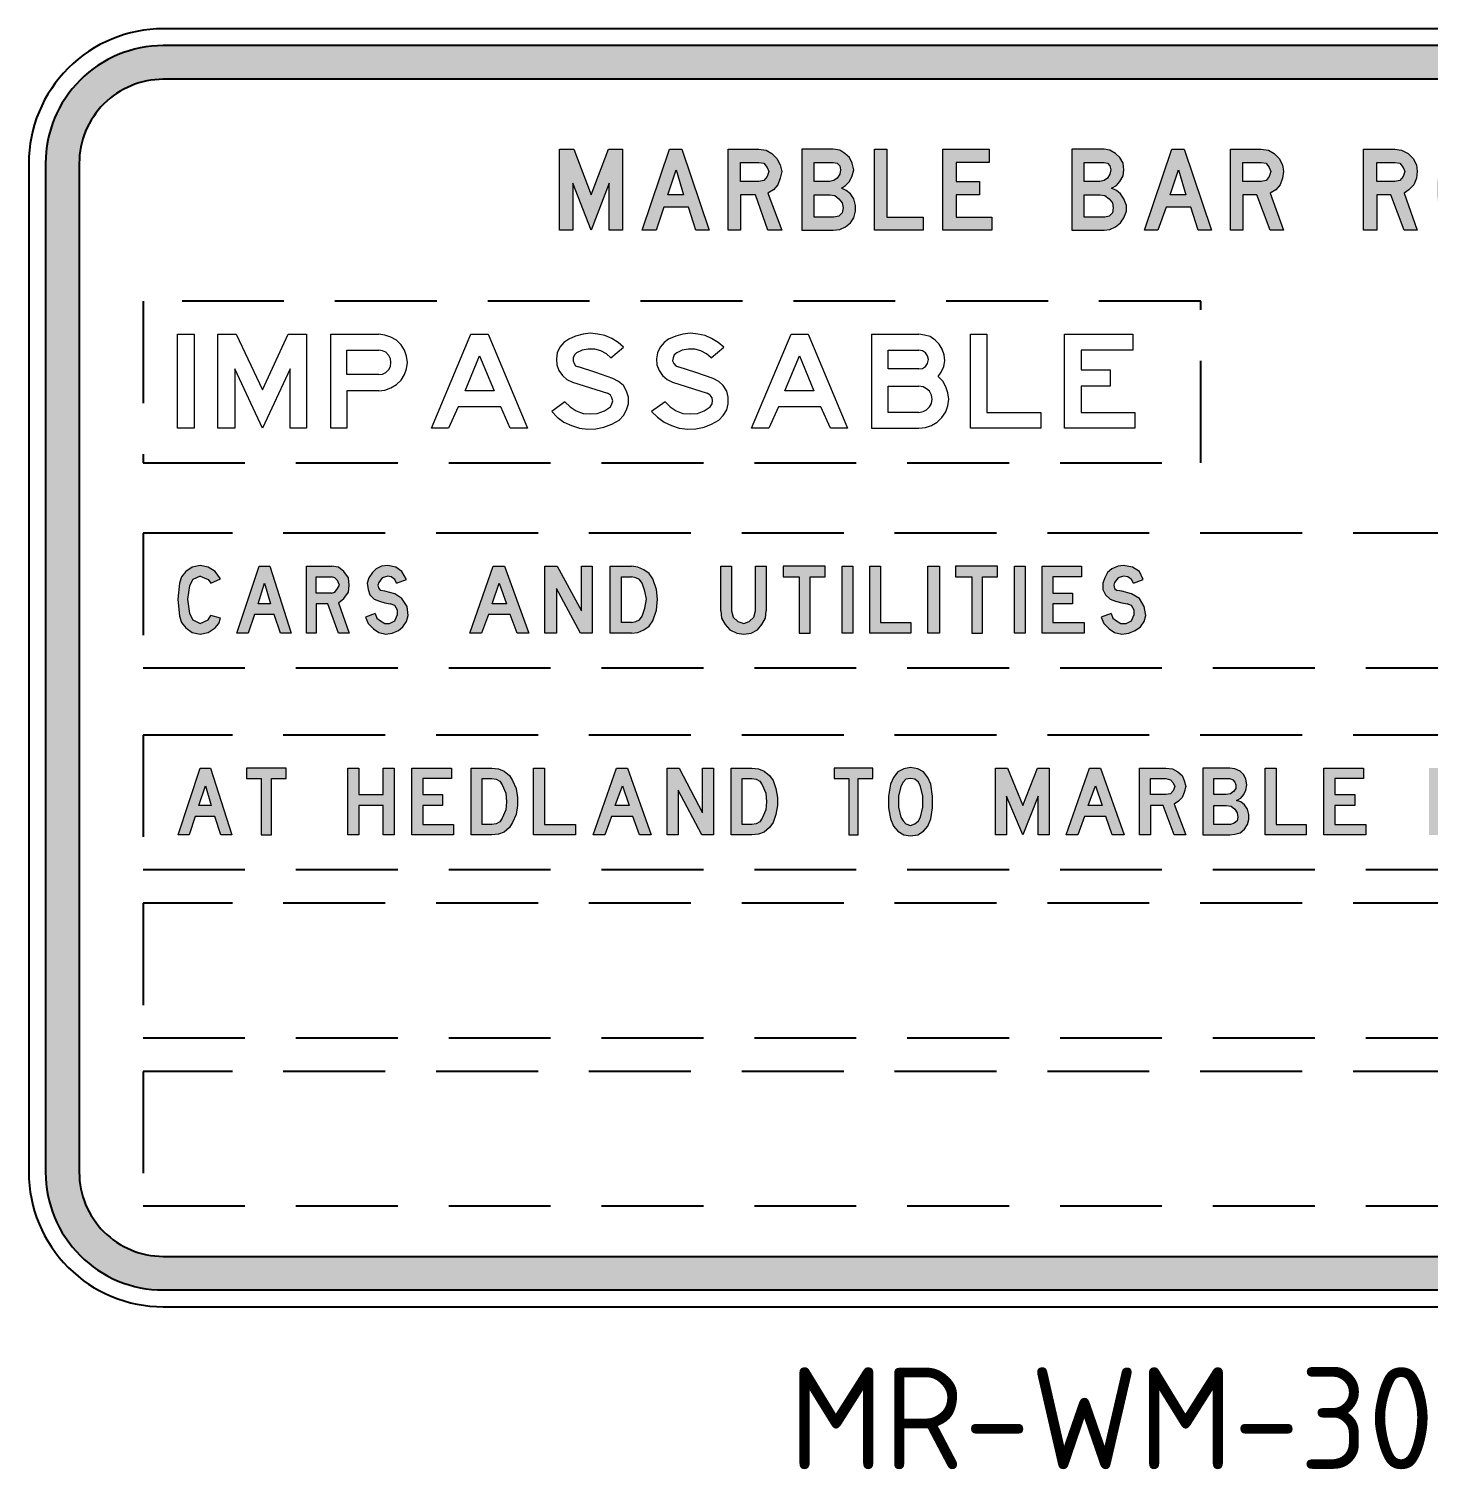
# Model space of a CAD drawing. Extents: x 210 to 1038, y -1303 to 216.
# Drawn here: x 210.11 to 244.45, y 180.57 to 215.9 of the extents above; entities that cross this region are included whole.
import ezdxf
from ezdxf.enums import TextEntityAlignment as Align

# ---------------------------------------------------------------- set-up
doc = ezdxf.new("R2010")
doc.units = 0
doc.linetypes.add('DASHED', pattern=[0.75, 0.5, -0.25])
doc.layers.add('L18', color=4, linetype='CONTINUOUS')
doc.layers.add('T25', color=1, linetype='CONTINUOUS')
doc.styles.add('ISO', font='iso3098b.shx')

msp = doc.modelspace()

# ---------------------------------------------------------------- hatches: boundary and pattern name
at = {"layer": 'L18', "linetype": 'Continuous'}
h = msp.add_hatch(color=256, dxfattribs=at)
edge = h.paths.add_edge_path(flags=16)
edge.add_line((213.414, 185.788), (259.614, 185.788))
edge.add_arc((259.614, 187.851), 2.062, 270, 360)
edge.add_line((261.677, 187.851), (261.677, 212.601))
edge.add_arc((259.614, 212.601), 2.062, 0, 90)
edge.add_line((259.614, 214.663), (213.414, 214.663))
edge.add_arc((213.414, 212.601), 2.062, 90, 180)
edge.add_line((211.352, 212.601), (211.352, 187.851))
edge.add_arc((213.414, 187.851), 2.062, 180, 270)
edge = h.paths.add_edge_path()
edge.add_line((213.414, 184.963), (259.614, 184.963))
edge.add_arc((259.614, 187.851), 2.888, 270, 360)
edge.add_line((262.502, 187.851), (262.502, 212.601))
edge.add_arc((259.614, 212.601), 2.887, 0, 90)
edge.add_line((259.614, 215.488), (213.414, 215.488))
edge.add_arc((213.414, 212.601), 2.887, 90, 180)
edge.add_line((210.527, 212.601), (210.527, 187.851))
edge.add_arc((213.414, 187.851), 2.887, 180, 270)
h = msp.add_hatch(color=256, dxfattribs=at)
h.paths.add_polyline_path([(228.026, 212.946), (228.208, 212.926), (228.35, 212.845), (228.472, 212.723), (228.553, 212.561), (228.593, 212.399), (228.553, 212.237), (228.492, 212.075), (228.391, 211.953), (228.249, 211.872), (228.593, 210.96), (228.249, 210.96), (227.945, 211.832), (227.58, 211.832), (227.58, 210.96), (227.276, 210.96), (227.276, 212.946)])
h.paths.add_polyline_path([(228.026, 212.622), (228.147, 212.602), (228.228, 212.5), (228.269, 212.399), (228.228, 212.278), (228.147, 212.176), (228.026, 212.156), (227.58, 212.156), (227.58, 212.622)], flags=16)
h.paths.add_polyline_path([(229.85, 212.946), (229.08, 212.946), (229.08, 210.96), (229.85, 210.96), (230.012, 210.98), (230.154, 211.041), (230.276, 211.142), (230.357, 211.264), (230.397, 211.426), (230.397, 211.568), (230.357, 211.73), (230.276, 211.852), (230.174, 211.933), (230.053, 211.994), (230.154, 212.055), (230.256, 212.156), (230.316, 212.298), (230.357, 212.44), (230.316, 212.602), (230.256, 212.744), (230.134, 212.845), (230.012, 212.926)])
h.paths.add_polyline_path([(229.85, 212.622), (229.951, 212.602), (230.012, 212.541), (230.033, 212.44), (230.012, 212.338), (229.951, 212.237), (229.87, 212.176), (229.769, 212.156), (229.384, 212.156), (229.384, 212.622)], flags=16)
h.paths.add_polyline_path([(229.769, 211.832), (229.891, 211.811), (229.992, 211.73), (230.073, 211.629), (230.093, 211.507), (230.073, 211.386), (229.992, 211.304), (229.87, 211.284), (229.384, 211.284), (229.384, 211.832)], flags=16)
h.paths.add_polyline_path([(236.499, 212.946), (235.709, 212.946), (235.709, 210.96), (236.499, 210.96), (236.641, 210.98), (236.783, 211.041), (236.905, 211.142), (236.986, 211.264), (237.046, 211.426), (237.046, 211.568), (236.986, 211.73), (236.905, 211.852), (236.803, 211.933), (236.682, 211.994), (236.803, 212.055), (236.884, 212.156), (236.965, 212.298), (236.986, 212.44), (236.965, 212.602), (236.884, 212.744), (236.783, 212.845), (236.641, 212.926)])
h.paths.add_polyline_path([(236.499, 212.622), (236.58, 212.602), (236.641, 212.541), (236.661, 212.44), (236.641, 212.338), (236.58, 212.237), (236.499, 212.176), (236.398, 212.156), (236.013, 212.156), (236.013, 212.622)], flags=16)
h.paths.add_polyline_path([(236.398, 211.832), (236.519, 211.811), (236.621, 211.73), (236.702, 211.629), (236.722, 211.507), (236.702, 211.386), (236.621, 211.304), (236.519, 211.284), (236.013, 211.284), (236.013, 211.832)], flags=16)
h.paths.add_polyline_path([(240.351, 212.946), (240.533, 212.926), (240.675, 212.845), (240.797, 212.723), (240.878, 212.561), (240.898, 212.399), (240.878, 212.237), (240.817, 212.075), (240.716, 211.953), (240.574, 211.872), (240.898, 210.96), (240.574, 210.96), (240.249, 211.832), (239.905, 211.832), (239.905, 210.96), (239.601, 210.96), (239.601, 212.946)])
h.paths.add_polyline_path([(240.351, 212.622), (240.472, 212.602), (240.553, 212.5), (240.594, 212.399), (240.553, 212.278), (240.472, 212.176), (240.351, 212.156), (239.905, 212.156), (239.905, 212.622)], flags=16)
h.paths.add_polyline_path([(243.635, 212.946), (243.797, 212.926), (243.959, 212.845), (244.081, 212.723), (244.162, 212.561), (244.182, 212.399), (244.162, 212.237), (244.101, 212.075), (243.979, 211.953), (243.858, 211.872), (244.182, 210.96), (243.858, 210.96), (243.533, 211.832), (243.189, 211.832), (243.189, 210.96), (242.864, 210.96), (242.864, 212.946)])
h.paths.add_polyline_path([(243.635, 212.622), (243.756, 212.602), (243.837, 212.5), (243.878, 212.399), (243.837, 212.278), (243.756, 212.176), (243.635, 212.156), (243.189, 212.156), (243.189, 212.622)], flags=16)
h.paths.add_polyline_path([(245.358, 212.967), (245.155, 212.926), (244.952, 212.825), (244.81, 212.663), (244.729, 212.46), (244.669, 212.136), (244.669, 211.791), (244.729, 211.446), (244.81, 211.244), (244.952, 211.081), (245.155, 210.98), (245.358, 210.94), (245.561, 210.98), (245.763, 211.081), (245.905, 211.244), (245.986, 211.446), (246.047, 211.791), (246.047, 212.136), (245.986, 212.46), (245.905, 212.663), (245.763, 212.825), (245.561, 212.926)])
h.paths.add_polyline_path([(245.358, 212.642), (245.216, 212.622), (245.115, 212.541), (245.054, 212.419), (244.993, 212.115), (244.993, 211.811), (245.054, 211.507), (245.115, 211.386), (245.216, 211.284), (245.358, 211.264), (245.5, 211.284), (245.601, 211.386), (245.682, 211.507), (245.723, 211.811), (245.723, 212.115), (245.682, 212.419), (245.601, 212.541), (245.5, 212.622)], flags=16)
h.paths.add_polyline_path([(249.797, 211.345), (249.696, 211.183), (249.554, 211.061), (249.392, 211), (249.209, 210.96), (248.622, 210.96), (248.622, 212.946), (249.209, 212.946), (249.392, 212.926), (249.554, 212.845), (249.696, 212.723), (249.797, 212.561), (249.878, 212.338), (249.919, 212.075), (249.919, 211.832), (249.878, 211.588)])
h.paths.add_polyline_path([(249.209, 212.622), (249.331, 212.602), (249.432, 212.541), (249.493, 212.44), (249.595, 212.217), (249.615, 211.953), (249.595, 211.69), (249.493, 211.467), (249.432, 211.365), (249.331, 211.304), (249.209, 211.284), (248.926, 211.284), (248.926, 212.622)], flags=16)
h.paths.add_polyline_path([(247.547, 211.832), (247.142, 211.832), (247.344, 212.44)], flags=16)
h.paths.add_polyline_path([(246.513, 210.96), (247.182, 212.946), (247.507, 212.946), (248.176, 210.96), (247.831, 210.96), (247.649, 211.527), (247.04, 211.527), (246.858, 210.96)])
h.paths.add_polyline_path([(238.506, 211.832), (238.121, 211.832), (238.324, 212.44)], flags=16)
h.paths.add_polyline_path([(237.492, 210.96), (238.161, 212.946), (238.466, 212.946), (239.134, 210.96), (238.81, 210.96), (238.628, 211.527), (238.02, 211.527), (237.817, 210.96)])
h.paths.add_polyline_path([(232.546, 212.946), (233.681, 212.946), (233.681, 212.622), (232.871, 212.622), (232.871, 212.156), (233.438, 212.156), (233.438, 211.832), (232.871, 211.832), (232.871, 211.284), (233.742, 211.284), (233.742, 210.96), (232.546, 210.96)])
h.paths.add_polyline_path([(230.864, 212.946), (231.168, 212.946), (231.168, 211.284), (232.06, 211.284), (232.06, 210.96), (230.864, 210.96)])
h.paths.add_polyline_path([(226.181, 211.832), (225.796, 211.832), (225.999, 212.44)], flags=16)
h.paths.add_polyline_path([(225.167, 210.96), (225.836, 212.946), (226.14, 212.946), (226.809, 210.96), (226.485, 210.96), (226.303, 211.527), (225.694, 211.527), (225.512, 210.96)])
h.paths.add_polyline_path([(223.14, 212.946), (223.485, 212.946), (223.911, 211.832), (224.336, 212.946), (224.681, 212.946), (224.681, 210.96), (224.357, 210.96), (224.357, 212.115), (223.911, 210.96), (223.465, 212.115), (223.465, 210.96), (223.14, 210.96)])
h = msp.add_hatch(color=256, dxfattribs=at)
h.paths.add_polyline_path([(234.982, 202.717), (235.946, 202.717), (235.946, 202.454), (235.245, 202.454), (235.245, 202.059), (235.727, 202.059), (235.727, 201.796), (235.245, 201.796), (235.245, 201.336), (236.012, 201.336), (236.012, 201.073), (234.982, 201.073)])
h.paths.add_polyline_path([(234.302, 202.717), (234.565, 202.717), (234.565, 201.073), (234.302, 201.073)])
h.paths.add_polyline_path([(232.856, 202.717), (232.856, 202.454), (233.251, 202.454), (233.251, 201.073), (233.513, 201.073), (233.513, 202.454), (233.886, 202.454), (233.886, 202.717)])
h.paths.add_polyline_path([(232.177, 202.717), (232.462, 202.717), (232.462, 201.073), (232.177, 201.073)])
h.paths.add_polyline_path([(230.752, 202.717), (231.015, 202.717), (231.015, 201.336), (231.76, 201.336), (231.76, 201.073), (230.752, 201.073)])
h.paths.add_polyline_path([(230.073, 202.717), (230.336, 202.717), (230.336, 201.073), (230.073, 201.073)])
h.paths.add_polyline_path([(228.627, 202.717), (228.627, 202.454), (229.021, 202.454), (229.021, 201.073), (229.284, 201.073), (229.284, 202.454), (229.657, 202.454), (229.657, 202.717)])
h.paths.add_polyline_path([(222.776, 202.717), (223.083, 202.717), (223.675, 201.621), (223.675, 202.717), (223.938, 202.717), (223.938, 201.073), (223.653, 201.073), (223.061, 202.169), (223.061, 201.073), (222.776, 201.073)])
h.paths.add_polyline_path([(221.834, 201.796), (221.483, 201.796), (221.659, 202.3)], flags=16)
h.paths.add_polyline_path([(220.936, 201.073), (221.505, 202.717), (221.79, 202.717), (222.382, 201.073), (222.097, 201.073), (221.922, 201.533), (221.396, 201.533), (221.221, 201.073)])
h.paths.add_polyline_path([(216.049, 201.796), (215.742, 201.796), (215.896, 202.3)], flags=16)
h.paths.add_polyline_path([(215.216, 201.073), (215.764, 202.717), (216.027, 202.717), (216.553, 201.073), (216.29, 201.073), (216.137, 201.533), (215.655, 201.533), (215.501, 201.073)])
h.paths.add_polyline_path([(237.217, 202.3), (237.458, 202.388), (237.37, 202.585), (237.195, 202.695), (236.976, 202.739), (236.844, 202.717), (236.691, 202.651), (236.581, 202.563), (236.515, 202.432), (236.472, 202.3), (236.472, 202.147), (236.537, 202.015), (236.647, 201.906), (236.778, 201.862), (236.932, 201.818), (237.063, 201.796), (237.173, 201.752), (237.239, 201.643), (237.239, 201.533), (237.173, 201.38), (237.041, 201.314), (236.91, 201.314), (236.8, 201.38), (236.713, 201.446), (236.669, 201.555), (236.428, 201.468), (236.494, 201.314), (236.625, 201.183), (236.757, 201.095), (236.932, 201.051), (237.107, 201.073), (237.261, 201.139), (237.392, 201.227), (237.48, 201.358), (237.523, 201.511), (237.48, 201.731), (237.37, 201.928), (237.173, 202.037), (236.932, 202.103), (236.822, 202.125), (236.757, 202.169), (236.735, 202.256), (236.757, 202.322), (236.844, 202.432), (236.976, 202.476), (237.085, 202.454), (237.173, 202.388)])
h.paths.add_polyline_path([(227.093, 201.621), (227.093, 202.717), (227.356, 202.717), (227.356, 201.621), (227.4, 201.468), (227.509, 201.358), (227.663, 201.314), (227.794, 201.358), (227.904, 201.468), (227.948, 201.621), (227.948, 202.717), (228.211, 202.717), (228.211, 201.621), (228.189, 201.446), (228.101, 201.292), (227.991, 201.161), (227.838, 201.073), (227.663, 201.051), (227.488, 201.073), (227.312, 201.161), (227.203, 201.292), (227.115, 201.446)])
h.paths.add_polyline_path([(224.902, 201.336), (224.661, 201.336), (224.661, 202.454), (224.902, 202.454), (225.011, 202.432), (225.099, 202.388), (225.165, 202.3), (225.231, 202.103), (225.274, 201.906), (225.231, 201.687), (225.165, 201.49), (225.099, 201.402), (225.011, 201.358)], flags=16)
h.paths.add_polyline_path([(224.902, 201.073), (224.376, 201.073), (224.376, 202.717), (224.902, 202.717), (225.055, 202.695), (225.209, 202.629), (225.34, 202.541), (225.428, 202.41), (225.515, 202.147), (225.537, 201.906), (225.515, 201.643), (225.428, 201.38), (225.34, 201.249), (225.209, 201.161), (225.055, 201.095)])
h.paths.add_polyline_path([(219.139, 202.3), (219.38, 202.388), (219.27, 202.585), (219.117, 202.695), (218.92, 202.739), (218.766, 202.717), (218.635, 202.651), (218.547, 202.563), (218.46, 202.432), (218.416, 202.3), (218.438, 202.147), (218.481, 202.015), (218.591, 201.906), (218.722, 201.862), (218.854, 201.818), (218.985, 201.796), (219.095, 201.752), (219.161, 201.643), (219.161, 201.533), (219.095, 201.38), (218.964, 201.314), (218.854, 201.314), (218.744, 201.38), (218.657, 201.446), (218.613, 201.555), (218.372, 201.468), (218.438, 201.314), (218.569, 201.183), (218.701, 201.095), (218.876, 201.051), (219.029, 201.073), (219.183, 201.139), (219.292, 201.227), (219.38, 201.358), (219.424, 201.511), (219.402, 201.731), (219.27, 201.928), (219.095, 202.037), (218.854, 202.103), (218.744, 202.125), (218.701, 202.169), (218.679, 202.256), (218.701, 202.322), (218.788, 202.432), (218.92, 202.476), (219.007, 202.454), (219.095, 202.388)])
h.paths.add_polyline_path([(217.539, 202.059), (217.167, 202.059), (217.167, 202.454), (217.539, 202.454), (217.627, 202.432), (217.693, 202.366), (217.736, 202.256), (217.693, 202.169), (217.627, 202.081)], flags=16)
h.paths.add_polyline_path([(217.714, 201.818), (217.977, 201.073), (217.714, 201.073), (217.452, 201.796), (217.167, 201.796), (217.167, 201.073), (216.926, 201.073), (216.926, 202.717), (217.539, 202.717), (217.714, 202.695), (217.846, 202.585), (217.956, 202.432), (217.977, 202.256), (217.956, 202.081), (217.846, 201.928)])
h.paths.add_polyline_path([(214.318, 202.739), (214.121, 202.695), (213.967, 202.585), (213.858, 202.454), (213.814, 202.3), (213.77, 201.906), (213.814, 201.49), (213.858, 201.336), (213.967, 201.205), (214.121, 201.095), (214.318, 201.051), (214.515, 201.095), (214.691, 201.205), (214.778, 201.314), (214.822, 201.446), (214.581, 201.511), (214.515, 201.402), (214.318, 201.314), (214.143, 201.402), (214.055, 201.555), (214.011, 201.906), (214.055, 202.235), (214.143, 202.388), (214.318, 202.476), (214.515, 202.388), (214.581, 202.3), (214.822, 202.41), (214.691, 202.585), (214.515, 202.695)])
h = msp.add_hatch(color=256, dxfattribs=at)
h.paths.add_polyline_path([(221.474, 197.765), (221.637, 197.747), (221.781, 197.693), (221.907, 197.585), (221.979, 197.459), (222.069, 197.261), (222.105, 197.044), (222.105, 196.846), (222.069, 196.63), (221.979, 196.432), (221.907, 196.305), (221.781, 196.197), (221.637, 196.143), (221.474, 196.125), (220.97, 196.125), (220.97, 197.765)])
h.paths.add_polyline_path([(221.474, 197.513), (221.582, 197.495), (221.673, 197.441), (221.727, 197.351), (221.817, 197.152), (221.835, 196.936), (221.817, 196.738), (221.727, 196.54), (221.673, 196.45), (221.582, 196.396), (221.474, 196.378), (221.24, 196.378), (221.24, 197.513)], flags=16)
h.paths.add_polyline_path([(227.853, 197.765), (228.016, 197.747), (228.16, 197.693), (228.286, 197.585), (228.376, 197.459), (228.448, 197.261), (228.484, 197.044), (228.484, 196.846), (228.448, 196.63), (228.376, 196.432), (228.286, 196.305), (228.16, 196.197), (228.016, 196.143), (227.853, 196.125), (227.349, 196.125), (227.349, 197.765)])
h.paths.add_polyline_path([(227.853, 197.513), (227.962, 197.495), (228.052, 197.441), (228.106, 197.351), (228.196, 197.152), (228.214, 196.936), (228.196, 196.738), (228.106, 196.54), (228.052, 196.45), (227.962, 196.396), (227.853, 196.378), (227.619, 196.378), (227.619, 197.513)], flags=16)
h.paths.add_polyline_path([(231.746, 197.783), (231.584, 197.747), (231.44, 197.675), (231.331, 197.531), (231.259, 197.369), (231.205, 197.08), (231.205, 196.792), (231.259, 196.522), (231.331, 196.341), (231.44, 196.215), (231.584, 196.125), (231.746, 196.107), (231.926, 196.125), (232.07, 196.215), (232.178, 196.341), (232.25, 196.522), (232.286, 196.792), (232.286, 197.08), (232.25, 197.369), (232.178, 197.531), (232.07, 197.675), (231.926, 197.747)])
h.paths.add_polyline_path([(231.746, 197.513), (231.638, 197.495), (231.566, 197.423), (231.512, 197.315), (231.458, 197.08), (231.458, 196.81), (231.512, 196.558), (231.566, 196.468), (231.638, 196.396), (231.746, 196.359), (231.854, 196.396), (231.944, 196.468), (231.998, 196.558), (232.052, 196.81), (232.052, 197.08), (231.998, 197.315), (231.944, 197.423), (231.854, 197.495)], flags=16)
h.paths.add_polyline_path([(238.017, 197.765), (238.179, 197.747), (238.305, 197.675), (238.413, 197.585), (238.467, 197.459), (238.503, 197.315), (238.467, 197.17), (238.413, 197.044), (238.323, 196.954), (238.215, 196.882), (238.503, 196.125), (238.215, 196.125), (237.945, 196.846), (237.638, 196.846), (237.638, 196.125), (237.368, 196.125), (237.368, 197.765)])
h.paths.add_polyline_path([(238.017, 197.513), (238.125, 197.477), (238.197, 197.405), (238.233, 197.315), (238.197, 197.206), (238.125, 197.134), (238.017, 197.116), (237.638, 197.116), (237.638, 197.513)], flags=16)
h.paths.add_polyline_path([(239.585, 197.765), (238.918, 197.765), (238.918, 196.125), (239.585, 196.125), (239.711, 196.143), (239.837, 196.179), (239.945, 196.269), (240.017, 196.378), (240.053, 196.504), (240.053, 196.63), (240.017, 196.756), (239.945, 196.864), (239.855, 196.936), (239.747, 196.972), (239.855, 197.026), (239.927, 197.116), (239.981, 197.224), (239.999, 197.351), (239.981, 197.495), (239.927, 197.603), (239.837, 197.693), (239.711, 197.747)])
h.paths.add_polyline_path([(239.585, 197.513), (239.657, 197.477), (239.711, 197.423), (239.729, 197.351), (239.729, 197.261), (239.675, 197.188), (239.603, 197.134), (239.495, 197.116), (239.188, 197.116), (239.188, 197.513)], flags=16)
h.paths.add_polyline_path([(239.495, 196.846), (239.621, 196.828), (239.711, 196.756), (239.765, 196.666), (239.783, 196.558), (239.765, 196.468), (239.693, 196.414), (239.603, 196.378), (239.188, 196.378), (239.188, 196.846)], flags=16)
h.paths.add_polyline_path([(245.099, 197.765), (244.468, 197.765), (244.468, 196.125), (245.099, 196.125), (245.225, 196.143), (245.351, 196.179), (245.441, 196.269), (245.513, 196.378), (245.549, 196.504), (245.549, 196.63), (245.513, 196.756), (245.441, 196.864), (245.351, 196.936), (245.261, 196.972), (245.351, 197.026), (245.423, 197.116), (245.495, 197.261), (245.495, 197.441), (245.423, 197.603), (245.279, 197.729)])
h.paths.add_polyline_path([(245.099, 197.513), (245.171, 197.477), (245.225, 197.423), (245.243, 197.351), (245.225, 197.261), (245.189, 197.188), (245.117, 197.134), (245.027, 197.116), (244.72, 197.116), (244.72, 197.513)], flags=16)
h.paths.add_polyline_path([(245.027, 196.846), (245.135, 196.828), (245.225, 196.756), (245.279, 196.666), (245.297, 196.558), (245.279, 196.468), (245.207, 196.414), (245.117, 196.378), (244.72, 196.378), (244.72, 196.846)], flags=16)
h.paths.add_polyline_path([(248.27, 197.765), (248.415, 197.747), (248.541, 197.675), (248.631, 197.585), (248.703, 197.459), (248.721, 197.315), (248.703, 197.17), (248.649, 197.044), (248.559, 196.954), (248.451, 196.882), (248.721, 196.125), (248.451, 196.125), (248.18, 196.846), (247.892, 196.846), (247.892, 196.125), (247.64, 196.125), (247.64, 197.765)])
h.paths.add_polyline_path([(248.27, 197.513), (248.36, 197.477), (248.433, 197.405), (248.469, 197.315), (248.433, 197.206), (248.36, 197.134), (248.27, 197.116), (247.892, 197.116), (247.892, 197.513)], flags=16)
h.paths.add_polyline_path([(250.865, 196.846), (250.955, 196.792), (251.027, 196.702), (251.045, 196.576), (251.009, 196.486), (250.937, 196.396), (250.829, 196.359), (250.703, 196.378), (250.613, 196.414), (250.523, 196.504), (250.469, 196.612), (250.235, 196.522), (250.307, 196.359), (250.415, 196.233), (250.577, 196.143), (250.739, 196.107), (250.919, 196.125), (251.063, 196.179), (251.172, 196.269), (251.262, 196.414), (251.298, 196.558), (251.28, 196.738), (251.226, 196.882), (251.1, 197.008), (250.955, 197.098), (250.739, 197.134), (250.613, 197.17), (250.559, 197.224), (250.541, 197.297), (250.559, 197.369), (250.613, 197.441), (250.685, 197.495), (250.775, 197.513), (250.883, 197.513), (250.955, 197.441), (251.009, 197.351), (251.244, 197.441), (251.19, 197.585), (251.082, 197.693), (250.937, 197.765), (250.775, 197.783), (250.631, 197.765), (250.505, 197.711), (250.397, 197.603), (250.325, 197.477), (250.271, 197.333), (250.289, 197.188), (250.343, 197.062), (250.451, 196.954), (250.595, 196.918), (250.739, 196.882)])
h.paths.add_polyline_path([(253.676, 197.783), (253.46, 197.747), (253.298, 197.639), (253.19, 197.495), (253.136, 197.333), (253.1, 196.936), (253.136, 196.54), (253.19, 196.396), (253.298, 196.251), (253.46, 196.143), (253.676, 196.107), (253.875, 196.143), (254.037, 196.251), (254.127, 196.359), (254.181, 196.504), (253.929, 196.558), (253.857, 196.45), (253.767, 196.396), (253.676, 196.359), (253.568, 196.396), (253.478, 196.45), (253.388, 196.594), (253.352, 196.936), (253.388, 197.297), (253.478, 197.441), (253.568, 197.495), (253.676, 197.513), (253.767, 197.495), (253.857, 197.441), (253.929, 197.333), (254.163, 197.459), (254.037, 197.639), (253.875, 197.747)])
h.paths.add_polyline_path([(257.226, 197.783), (257.064, 197.747), (256.902, 197.675), (256.794, 197.531), (256.722, 197.369), (256.668, 197.08), (256.668, 196.792), (256.722, 196.522), (256.794, 196.341), (256.902, 196.215), (257.064, 196.125), (257.226, 196.107), (257.407, 196.125), (257.569, 196.215), (257.677, 196.341), (257.749, 196.522), (257.803, 196.792), (257.803, 197.08), (257.749, 197.369), (257.677, 197.531), (257.569, 197.675), (257.407, 197.747)])
h.paths.add_polyline_path([(257.226, 197.513), (257.118, 197.495), (257.028, 197.423), (256.974, 197.315), (256.92, 197.08), (256.92, 196.81), (256.974, 196.558), (257.028, 196.468), (257.118, 196.396), (257.226, 196.359), (257.353, 196.396), (257.443, 196.468), (257.497, 196.558), (257.533, 196.81), (257.533, 197.08), (257.497, 197.315), (257.443, 197.423), (257.353, 197.495)], flags=16)
h.paths.add_polyline_path([(258.199, 197.765), (258.47, 197.765), (259.01, 196.666), (259.01, 197.765), (259.281, 197.765), (259.281, 196.125), (259.01, 196.125), (258.452, 197.224), (258.452, 196.125), (258.199, 196.125)])
h.paths.add_polyline_path([(256.001, 197.765), (256.253, 197.765), (256.253, 196.125), (256.001, 196.125)])
h.paths.add_polyline_path([(254.595, 197.765), (254.595, 197.513), (254.956, 197.513), (254.956, 196.125), (255.226, 196.125), (255.226, 197.513), (255.605, 197.513), (255.605, 197.765)])
h.paths.add_polyline_path([(251.712, 197.765), (252.649, 197.765), (252.649, 197.513), (251.964, 197.513), (251.964, 197.116), (252.433, 197.116), (252.433, 196.846), (251.964, 196.846), (251.964, 196.378), (252.703, 196.378), (252.703, 196.125), (251.712, 196.125)])
h.paths.add_polyline_path([(246.757, 196.846), (246.432, 196.846), (246.594, 197.333)], flags=16)
h.paths.add_polyline_path([(245.928, 196.125), (246.468, 197.765), (246.721, 197.765), (247.279, 196.125), (246.991, 196.125), (246.847, 196.576), (246.342, 196.576), (246.198, 196.125)])
h.paths.add_polyline_path([(241.891, 197.765), (242.864, 197.765), (242.864, 197.513), (242.162, 197.513), (242.162, 197.116), (242.648, 197.116), (242.648, 196.846), (242.162, 196.846), (242.162, 196.378), (242.918, 196.378), (242.918, 196.125), (241.891, 196.125)])
h.paths.add_polyline_path([(240.45, 197.765), (240.72, 197.765), (240.72, 196.378), (241.459, 196.378), (241.459, 196.125), (240.45, 196.125)])
h.paths.add_polyline_path([(236.449, 196.846), (236.107, 196.846), (236.287, 197.333)], flags=16)
h.paths.add_polyline_path([(235.566, 196.125), (236.143, 197.765), (236.413, 197.765), (236.99, 196.125), (236.701, 196.125), (236.539, 196.576), (236.017, 196.576), (235.854, 196.125)])
h.paths.add_polyline_path([(233.836, 197.765), (234.125, 197.765), (234.503, 196.846), (234.863, 197.765), (235.152, 197.765), (235.152, 196.125), (234.881, 196.125), (234.881, 197.08), (234.503, 196.125), (234.106, 197.08), (234.106, 196.125), (233.836, 196.125)])
h.paths.add_polyline_path([(229.872, 197.765), (229.872, 197.513), (230.232, 197.513), (230.232, 196.125), (230.466, 196.125), (230.466, 197.513), (230.827, 197.513), (230.827, 197.765)])
h.paths.add_polyline_path([(225.781, 197.765), (226.069, 197.765), (226.646, 196.666), (226.646, 197.765), (226.916, 197.765), (226.916, 196.125), (226.628, 196.125), (226.051, 197.224), (226.051, 196.125), (225.781, 196.125)])
h.paths.add_polyline_path([(224.844, 196.846), (224.502, 196.846), (224.682, 197.333)], flags=16)
h.paths.add_polyline_path([(223.961, 196.125), (224.538, 197.765), (224.808, 197.765), (225.385, 196.125), (225.096, 196.125), (224.934, 196.576), (224.412, 196.576), (224.249, 196.125)])
h.paths.add_polyline_path([(222.501, 197.765), (222.772, 197.765), (222.772, 196.378), (223.529, 196.378), (223.529, 196.125), (222.501, 196.125)])
h.paths.add_polyline_path([(219.51, 197.765), (220.483, 197.765), (220.483, 197.513), (219.78, 197.513), (219.78, 197.116), (220.267, 197.116), (220.267, 196.846), (219.78, 196.846), (219.78, 196.378), (220.537, 196.378), (220.537, 196.125), (219.51, 196.125)])
h.paths.add_polyline_path([(217.942, 197.765), (218.213, 197.765), (218.213, 197.116), (218.807, 197.116), (218.807, 197.765), (219.078, 197.765), (219.078, 196.125), (218.807, 196.125), (218.807, 196.846), (218.213, 196.846), (218.213, 196.125), (217.942, 196.125)])
h.paths.add_polyline_path([(215.456, 197.765), (215.456, 197.513), (215.816, 197.513), (215.816, 196.125), (216.068, 196.125), (216.068, 197.513), (216.429, 197.513), (216.429, 197.765)])
h.paths.add_polyline_path([(214.591, 196.846), (214.284, 196.846), (214.446, 197.333)], flags=16)
h.paths.add_polyline_path([(213.78, 196.125), (214.32, 197.765), (214.573, 197.765), (215.095, 196.125), (214.825, 196.125), (214.681, 196.576), (214.194, 196.576), (214.05, 196.125)])

# ---------------------------------------------------------------- linework, layer by layer
at = {"layer": 'L18'}
for points in [[(213.414, 184.551), (259.614, 184.551, 0.414214), (262.914, 187.851), (262.914, 212.601, 0.414214), (259.614, 215.901), (213.414, 215.901, 0.414214), (210.114, 212.601), (210.114, 187.851, 0.414214)], [(213.414, 184.963), (259.614, 184.963, 0.414214), (262.502, 187.851), (262.502, 212.601, 0.414214), (259.614, 215.488), (213.414, 215.488, 0.414214), (210.527, 212.601), (210.527, 187.851, 0.414214)], [(213.414, 185.788), (259.614, 185.788, 0.414214), (261.677, 187.851), (261.677, 212.601, 0.414214), (259.614, 214.663), (213.414, 214.663, 0.414214), (211.352, 212.601), (211.352, 187.851, 0.414214)]]:
    msp.add_lwpolyline(points, format="xyb", close=True, dxfattribs=at)
at = {"layer": 'L18', "linetype": 'Continuous', "lineweight": 0, "ltscale": 2, "flags": 128}
for points in [[(223.14, 212.946), (223.485, 212.946), (223.911, 211.832), (224.336, 212.946), (224.681, 212.946), (224.681, 210.96), (224.357, 210.96), (224.357, 212.115), (223.911, 210.96), (223.465, 212.115), (223.465, 210.96), (223.14, 210.96), (223.14, 212.946), (223.14, 212.946)], [(225.167, 210.96), (225.836, 212.946), (226.14, 212.946), (226.809, 210.96), (226.485, 210.96), (226.303, 211.527), (225.694, 211.527), (225.512, 210.96), (225.167, 210.96), (225.167, 210.96)], [(230.864, 212.946), (231.168, 212.946), (231.168, 211.284), (232.06, 211.284), (232.06, 210.96), (230.864, 210.96), (230.864, 212.946), (230.864, 212.946)], [(232.546, 212.946), (233.681, 212.946), (233.681, 212.622), (232.871, 212.622), (232.871, 212.156), (233.438, 212.156), (233.438, 211.832), (232.871, 211.832), (232.871, 211.284), (233.742, 211.284), (233.742, 210.96), (232.546, 210.96), (232.546, 212.946), (232.546, 212.946)], [(237.492, 210.96), (238.161, 212.946), (238.466, 212.946), (239.134, 210.96), (238.81, 210.96), (238.628, 211.527), (238.02, 211.527), (237.817, 210.96), (237.492, 210.96), (237.492, 210.96)], [(226.181, 211.832), (225.796, 211.832), (225.999, 212.44), (226.181, 211.832), (226.181, 211.832)], [(238.506, 211.832), (238.121, 211.832), (238.324, 212.44), (238.506, 211.832), (238.506, 211.832)], [(213.78, 196.125), (214.32, 197.765), (214.573, 197.765), (215.095, 196.125), (214.825, 196.125), (214.681, 196.576), (214.194, 196.576), (214.05, 196.125), (213.78, 196.125), (213.78, 196.125)], [(215.456, 197.765), (215.456, 197.513), (215.816, 197.513), (215.816, 196.125), (216.068, 196.125), (216.068, 197.513), (216.429, 197.513), (216.429, 197.765), (215.456, 197.765), (215.456, 197.765)], [(217.942, 197.765), (218.213, 197.765), (218.213, 197.116), (218.807, 197.116), (218.807, 197.765), (219.078, 197.765), (219.078, 196.125), (218.807, 196.125), (218.807, 196.846), (218.213, 196.846), (218.213, 196.125), (217.942, 196.125), (217.942, 197.765), (217.942, 197.765)], [(219.51, 197.765), (220.483, 197.765), (220.483, 197.513), (219.78, 197.513), (219.78, 197.116), (220.267, 197.116), (220.267, 196.846), (219.78, 196.846), (219.78, 196.378), (220.537, 196.378), (220.537, 196.125), (219.51, 196.125), (219.51, 197.765), (219.51, 197.765)], [(222.501, 197.765), (222.772, 197.765), (222.772, 196.378), (223.529, 196.378), (223.529, 196.125), (222.501, 196.125), (222.501, 197.765), (222.501, 197.765)], [(223.961, 196.125), (224.538, 197.765), (224.808, 197.765), (225.385, 196.125), (225.096, 196.125), (224.934, 196.576), (224.412, 196.576), (224.249, 196.125), (223.961, 196.125), (223.961, 196.125)], [(225.781, 197.765), (226.069, 197.765), (226.646, 196.666), (226.646, 197.765), (226.916, 197.765), (226.916, 196.125), (226.628, 196.125), (226.051, 197.224), (226.051, 196.125), (225.781, 196.125), (225.781, 197.765), (225.781, 197.765)], [(229.872, 197.765), (229.872, 197.513), (230.232, 197.513), (230.232, 196.125), (230.466, 196.125), (230.466, 197.513), (230.827, 197.513), (230.827, 197.765), (229.872, 197.765), (229.872, 197.765)], [(233.836, 197.765), (234.125, 197.765), (234.503, 196.846), (234.863, 197.765), (235.152, 197.765), (235.152, 196.125), (234.881, 196.125), (234.881, 197.08), (234.503, 196.125), (234.106, 197.08), (234.106, 196.125), (233.836, 196.125), (233.836, 197.765), (233.836, 197.765)], [(235.566, 196.125), (236.143, 197.765), (236.413, 197.765), (236.99, 196.125), (236.701, 196.125), (236.539, 196.576), (236.017, 196.576), (235.854, 196.125), (235.566, 196.125), (235.566, 196.125)], [(240.45, 197.765), (240.72, 197.765), (240.72, 196.378), (241.459, 196.378), (241.459, 196.125), (240.45, 196.125), (240.45, 197.765), (240.45, 197.765)], [(241.891, 197.765), (242.864, 197.765), (242.864, 197.513), (242.162, 197.513), (242.162, 197.116), (242.648, 197.116), (242.648, 196.846), (242.162, 196.846), (242.162, 196.378), (242.918, 196.378), (242.918, 196.125), (241.891, 196.125), (241.891, 197.765), (241.891, 197.765)], [(214.591, 196.846), (214.284, 196.846), (214.446, 197.333), (214.591, 196.846), (214.591, 196.846)], [(224.844, 196.846), (224.502, 196.846), (224.682, 197.333), (224.844, 196.846), (224.844, 196.846)], [(236.449, 196.846), (236.107, 196.846), (236.287, 197.333), (236.449, 196.846), (236.449, 196.846)]]:
    msp.add_lwpolyline(points, dxfattribs=at)
for points in [[(228.026, 212.946), (228.208, 212.926), (228.35, 212.845), (228.472, 212.723), (228.553, 212.561), (228.593, 212.399), (228.553, 212.237), (228.492, 212.075), (228.391, 211.953), (228.249, 211.872), (228.593, 210.96), (228.249, 210.96), (227.945, 211.832), (227.58, 211.832), (227.58, 210.96), (227.276, 210.96), (227.276, 212.946)], [(229.85, 212.946), (229.08, 212.946), (229.08, 210.96), (229.85, 210.96), (230.012, 210.98), (230.154, 211.041), (230.276, 211.142), (230.357, 211.264), (230.397, 211.426), (230.397, 211.568), (230.357, 211.73), (230.276, 211.852), (230.174, 211.933), (230.053, 211.994), (230.154, 212.055), (230.256, 212.156), (230.316, 212.298), (230.357, 212.44), (230.316, 212.602), (230.256, 212.744), (230.134, 212.845), (230.012, 212.926)], [(236.499, 212.946), (235.709, 212.946), (235.709, 210.96), (236.499, 210.96), (236.641, 210.98), (236.783, 211.041), (236.905, 211.142), (236.986, 211.264), (237.046, 211.426), (237.046, 211.568), (236.986, 211.73), (236.905, 211.852), (236.803, 211.933), (236.682, 211.994), (236.803, 212.055), (236.884, 212.156), (236.965, 212.298), (236.986, 212.44), (236.965, 212.602), (236.884, 212.744), (236.783, 212.845), (236.641, 212.926)], [(240.351, 212.946), (240.533, 212.926), (240.675, 212.845), (240.797, 212.723), (240.878, 212.561), (240.898, 212.399), (240.878, 212.237), (240.817, 212.075), (240.716, 211.953), (240.574, 211.872), (240.898, 210.96), (240.574, 210.96), (240.249, 211.832), (239.905, 211.832), (239.905, 210.96), (239.601, 210.96), (239.601, 212.946)], [(243.635, 212.946), (243.797, 212.926), (243.959, 212.845), (244.081, 212.723), (244.162, 212.561), (244.182, 212.399), (244.162, 212.237), (244.101, 212.075), (243.979, 211.953), (243.858, 211.872), (244.182, 210.96), (243.858, 210.96), (243.533, 211.832), (243.189, 211.832), (243.189, 210.96), (242.864, 210.96), (242.864, 212.946)], [(228.026, 212.622), (228.147, 212.602), (228.228, 212.5), (228.269, 212.399), (228.228, 212.278), (228.147, 212.176), (228.026, 212.156), (227.58, 212.156), (227.58, 212.622)], [(229.85, 212.622), (229.951, 212.602), (230.012, 212.541), (230.033, 212.44), (230.012, 212.338), (229.951, 212.237), (229.87, 212.176), (229.769, 212.156), (229.384, 212.156), (229.384, 212.622)], [(236.499, 212.622), (236.58, 212.602), (236.641, 212.541), (236.661, 212.44), (236.641, 212.338), (236.58, 212.237), (236.499, 212.176), (236.398, 212.156), (236.013, 212.156), (236.013, 212.622)], [(240.351, 212.622), (240.472, 212.602), (240.553, 212.5), (240.594, 212.399), (240.553, 212.278), (240.472, 212.176), (240.351, 212.156), (239.905, 212.156), (239.905, 212.622)], [(243.635, 212.622), (243.756, 212.602), (243.837, 212.5), (243.878, 212.399), (243.837, 212.278), (243.756, 212.176), (243.635, 212.156), (243.189, 212.156), (243.189, 212.622)], [(229.769, 211.832), (229.891, 211.811), (229.992, 211.73), (230.073, 211.629), (230.093, 211.507), (230.073, 211.386), (229.992, 211.304), (229.87, 211.284), (229.384, 211.284), (229.384, 211.832)], [(236.398, 211.832), (236.519, 211.811), (236.621, 211.73), (236.702, 211.629), (236.722, 211.507), (236.702, 211.386), (236.621, 211.304), (236.519, 211.284), (236.013, 211.284), (236.013, 211.832)], [(221.474, 197.765), (221.637, 197.747), (221.781, 197.693), (221.907, 197.585), (221.979, 197.459), (222.069, 197.261), (222.105, 197.044), (222.105, 196.846), (222.069, 196.63), (221.979, 196.432), (221.907, 196.305), (221.781, 196.197), (221.637, 196.143), (221.474, 196.125), (220.97, 196.125), (220.97, 197.765)], [(227.853, 197.765), (228.016, 197.747), (228.16, 197.693), (228.286, 197.585), (228.376, 197.459), (228.448, 197.261), (228.484, 197.044), (228.484, 196.846), (228.448, 196.63), (228.376, 196.432), (228.286, 196.305), (228.16, 196.197), (228.016, 196.143), (227.853, 196.125), (227.349, 196.125), (227.349, 197.765)], [(231.746, 197.783), (231.584, 197.747), (231.44, 197.675), (231.331, 197.531), (231.259, 197.369), (231.205, 197.08), (231.205, 196.792), (231.259, 196.522), (231.331, 196.341), (231.44, 196.215), (231.584, 196.125), (231.746, 196.107), (231.926, 196.125), (232.07, 196.215), (232.178, 196.341), (232.25, 196.522), (232.286, 196.792), (232.286, 197.08), (232.25, 197.369), (232.178, 197.531), (232.07, 197.675), (231.926, 197.747)], [(238.017, 197.765), (238.179, 197.747), (238.305, 197.675), (238.413, 197.585), (238.467, 197.459), (238.503, 197.315), (238.467, 197.17), (238.413, 197.044), (238.323, 196.954), (238.215, 196.882), (238.503, 196.125), (238.215, 196.125), (237.945, 196.846), (237.638, 196.846), (237.638, 196.125), (237.368, 196.125), (237.368, 197.765)], [(239.585, 197.765), (238.918, 197.765), (238.918, 196.125), (239.585, 196.125), (239.711, 196.143), (239.837, 196.179), (239.945, 196.269), (240.017, 196.378), (240.053, 196.504), (240.053, 196.63), (240.017, 196.756), (239.945, 196.864), (239.855, 196.936), (239.747, 196.972), (239.855, 197.026), (239.927, 197.116), (239.981, 197.224), (239.999, 197.351), (239.981, 197.495), (239.927, 197.603), (239.837, 197.693), (239.711, 197.747)], [(221.474, 197.513), (221.582, 197.495), (221.673, 197.441), (221.727, 197.351), (221.817, 197.152), (221.835, 196.936), (221.817, 196.738), (221.727, 196.54), (221.673, 196.45), (221.582, 196.396), (221.474, 196.378), (221.24, 196.378), (221.24, 197.513)], [(227.853, 197.513), (227.962, 197.495), (228.052, 197.441), (228.106, 197.351), (228.196, 197.152), (228.214, 196.936), (228.196, 196.738), (228.106, 196.54), (228.052, 196.45), (227.962, 196.396), (227.853, 196.378), (227.619, 196.378), (227.619, 197.513)], [(231.746, 197.513), (231.638, 197.495), (231.566, 197.423), (231.512, 197.315), (231.458, 197.08), (231.458, 196.81), (231.512, 196.558), (231.566, 196.468), (231.638, 196.396), (231.746, 196.359), (231.854, 196.396), (231.944, 196.468), (231.998, 196.558), (232.052, 196.81), (232.052, 197.08), (231.998, 197.315), (231.944, 197.423), (231.854, 197.495)], [(238.017, 197.513), (238.125, 197.477), (238.197, 197.405), (238.233, 197.315), (238.197, 197.206), (238.125, 197.134), (238.017, 197.116), (237.638, 197.116), (237.638, 197.513)], [(239.585, 197.513), (239.657, 197.477), (239.711, 197.423), (239.729, 197.351), (239.729, 197.261), (239.675, 197.188), (239.603, 197.134), (239.495, 197.116), (239.188, 197.116), (239.188, 197.513)], [(239.495, 196.846), (239.621, 196.828), (239.711, 196.756), (239.765, 196.666), (239.783, 196.558), (239.765, 196.468), (239.693, 196.414), (239.603, 196.378), (239.188, 196.378), (239.188, 196.846)]]:
    msp.add_lwpolyline(points, close=True, dxfattribs=at)
at = {"layer": 'L18', "linetype": 'DASHED', "ltscale": 5}
for points in [[(212.919, 205.258), (238.874, 205.258), (238.874, 209.218), (212.919, 209.218)], [(212.919, 200.226), (260.109, 200.226), (260.109, 203.526), (212.919, 203.526)], [(212.919, 195.276), (260.109, 195.276), (260.109, 198.576), (212.919, 198.576)], [(212.919, 191.151), (260.109, 191.151), (260.109, 194.451), (212.919, 194.451)], [(212.919, 187.026), (260.109, 187.026), (260.109, 190.326), (212.919, 190.326)]]:
    msp.add_lwpolyline(points, close=True, dxfattribs=at)
at = {"layer": 'L18', "lineweight": 0}
for points in [[(213.763, 208.413), (214.173, 208.413), (214.173, 206.104), (213.763, 206.104), (213.763, 208.413), (213.763, 208.413)], [(214.756, 208.413), (215.203, 208.413), (215.848, 207.048), (216.481, 208.413), (216.928, 208.413), (216.928, 206.104), (216.531, 206.104), (216.531, 207.556), (215.848, 206.104), (215.166, 207.556), (215.166, 206.104), (214.756, 206.104), (214.756, 208.413), (214.756, 208.413)], [(217.524, 208.413), (218.703, 208.413)], [(218.703, 207.023), (217.921, 207.023), (217.921, 206.104), (217.524, 206.104), (217.524, 208.413)], [(219.41, 207.718), (219.385, 207.867), (219.336, 208.016), (219.249, 208.152), (219.137, 208.264), (219, 208.338), (218.852, 208.388), (218.703, 208.413)], [(219.993, 206.104), (220.961, 208.413), (221.383, 208.413), (222.351, 206.104), (221.929, 206.104), (221.693, 206.626), (220.651, 206.626), (220.415, 206.104), (219.993, 206.104), (219.993, 206.104)], [(224.399, 207.829), (224.709, 208.09), (224.573, 208.202), (224.424, 208.301), (224.25, 208.375), (224.076, 208.413), (223.89, 208.438), (223.716, 208.413), (223.53, 208.363), (223.369, 208.289), (223.245, 208.202), (223.145, 208.09), (223.083, 207.954), (223.059, 207.805), (223.071, 207.656), (223.121, 207.519), (223.207, 207.395), (223.319, 207.296), (223.456, 207.234), (224.312, 206.961)], [(226.856, 207.829), (227.166, 208.09), (227.03, 208.202), (226.868, 208.301), (226.707, 208.375), (226.533, 208.413), (226.347, 208.438), (226.161, 208.413), (225.987, 208.363), (225.814, 208.289), (225.702, 208.202), (225.603, 208.09), (225.541, 207.954), (225.516, 207.805), (225.528, 207.656), (225.578, 207.519), (225.665, 207.395), (225.776, 207.296), (225.913, 207.234), (226.757, 206.961)], [(227.849, 206.104), (228.817, 208.413), (229.239, 208.413), (230.207, 206.104), (229.785, 206.104), (229.549, 206.626), (228.507, 206.626), (228.271, 206.104), (227.849, 206.104), (227.849, 206.104)], [(230.79, 208.413), (231.957, 208.413)], [(230.79, 208.413), (230.79, 206.104), (231.957, 206.104), (232.118, 206.117), (232.267, 206.166), (232.403, 206.253), (232.515, 206.365), (232.614, 206.502), (232.664, 206.65), (232.689, 206.812), (232.664, 206.973), (232.614, 207.122), (232.54, 207.259), (232.428, 207.37)], [(232.428, 207.37), (232.503, 207.482), (232.565, 207.618), (232.589, 207.755), (232.577, 207.904), (232.527, 208.04), (232.453, 208.165), (232.354, 208.264), (232.23, 208.351), (232.093, 208.388), (231.957, 208.413)], [(233.222, 208.413), (233.62, 208.413), (233.62, 206.489), (234.947, 206.489), (234.947, 206.104), (233.222, 206.104), (233.222, 208.413), (233.222, 208.413)], [(235.531, 208.413), (237.206, 208.413), (237.206, 208.016), (235.94, 208.016), (235.94, 207.532), (236.648, 207.532), (236.648, 207.134), (235.94, 207.134), (235.94, 206.489), (237.256, 206.489), (237.256, 206.104), (235.531, 206.104), (235.531, 208.413), (235.531, 208.413)], [(217.921, 208.016), (218.703, 208.016)], [(218.703, 207.42), (217.921, 207.42), (217.921, 208.016)], [(219, 207.718), (218.988, 207.805), (218.951, 207.891), (218.876, 207.966), (218.79, 208.003), (218.703, 208.016)], [(221.172, 207.879), (221.532, 207.023), (220.825, 207.023), (221.172, 207.879), (221.172, 207.879)], [(223.555, 207.954), (223.505, 207.904), (223.468, 207.829), (223.468, 207.755), (223.493, 207.693), (223.53, 207.631), (223.605, 207.606)], [(224.399, 207.829), (224.287, 207.929), (224.151, 208.003), (224.002, 208.04), (223.84, 208.04), (223.691, 208.016), (223.555, 207.954)], [(226.012, 207.954), (225.95, 207.904), (225.925, 207.829), (225.913, 207.755), (225.938, 207.693), (225.987, 207.631), (226.049, 207.606)], [(226.856, 207.829), (226.744, 207.929), (226.608, 208.003), (226.459, 208.04), (226.298, 208.04), (226.149, 208.016), (226.012, 207.954)], [(229.028, 207.879), (229.375, 207.023), (228.668, 207.023), (229.028, 207.879), (229.028, 207.879)], [(231.2, 208.016), (231.957, 208.016)], [(231.957, 207.556), (231.2, 207.556), (231.2, 208.016)], [(232.192, 207.792), (232.168, 207.879), (232.118, 207.954), (232.043, 208.003), (231.957, 208.016)], [(231.957, 207.556), (232.043, 207.569), (232.118, 207.618), (232.168, 207.693), (232.192, 207.792)], [(218.703, 207.023), (218.852, 207.035), (219, 207.097), (219.137, 207.172), (219.249, 207.283), (219.336, 207.42), (219.385, 207.556), (219.41, 207.718)], [(218.703, 207.42), (218.79, 207.432), (218.876, 207.47), (218.951, 207.544), (218.988, 207.618), (219, 207.718)], [(222.947, 206.514), (223.083, 206.377), (223.245, 206.253), (223.431, 206.166), (223.629, 206.104), (223.828, 206.08), (224.027, 206.092), (224.225, 206.129), (224.424, 206.204), (224.597, 206.303), (224.709, 206.415), (224.784, 206.551), (224.833, 206.7), (224.833, 206.861), (224.784, 207.01), (224.709, 207.147), (224.585, 207.246), (224.448, 207.321), (224.027, 207.47), (223.605, 207.606)], [(225.392, 206.514), (225.541, 206.377), (225.702, 206.253), (225.888, 206.166), (226.074, 206.104), (226.285, 206.08), (226.484, 206.092), (226.682, 206.129), (226.868, 206.204), (227.042, 206.303), (227.154, 206.415), (227.241, 206.551), (227.278, 206.7), (227.278, 206.861), (227.241, 207.01), (227.154, 207.147), (227.042, 207.246), (226.906, 207.321), (226.484, 207.47), (226.049, 207.606)], [(231.2, 207.134), (231.957, 207.134)], [(231.957, 206.489), (231.2, 206.489), (231.2, 207.134)], [(232.279, 206.812), (232.267, 206.911), (232.217, 207.01), (232.143, 207.072), (232.056, 207.122), (231.957, 207.134)], [(223.27, 206.75), (222.947, 206.514)], [(223.27, 206.75), (223.394, 206.626), (223.543, 206.526), (223.716, 206.464), (223.89, 206.452), (224.064, 206.464), (224.238, 206.526), (224.386, 206.626)], [(224.386, 206.626), (224.424, 206.7), (224.448, 206.775), (224.424, 206.849), (224.386, 206.911), (224.312, 206.961)], [(225.727, 206.75), (225.392, 206.514)], [(225.727, 206.75), (225.851, 206.626), (226, 206.526), (226.161, 206.464), (226.347, 206.452), (226.521, 206.464), (226.682, 206.526), (226.831, 206.626)], [(226.831, 206.626), (226.881, 206.7), (226.893, 206.775), (226.881, 206.849), (226.831, 206.911), (226.757, 206.961)], [(231.957, 206.489), (232.056, 206.514), (232.143, 206.551), (232.217, 206.626), (232.267, 206.713), (232.279, 206.812)], [(214.318, 202.739), (214.121, 202.695), (213.967, 202.585), (213.858, 202.454), (213.814, 202.3), (213.77, 201.906), (213.814, 201.49), (213.858, 201.336), (213.967, 201.205), (214.121, 201.095), (214.318, 201.051), (214.515, 201.095), (214.691, 201.205), (214.778, 201.314), (214.822, 201.446), (214.581, 201.511)], [(214.318, 202.476), (214.143, 202.388), (214.055, 202.235), (214.011, 201.906), (214.055, 201.555), (214.143, 201.402), (214.318, 201.314), (214.515, 201.402), (214.581, 201.511)], [(214.691, 202.585), (214.515, 202.695), (214.318, 202.739)], [(214.318, 202.476), (214.515, 202.388), (214.581, 202.3), (214.822, 202.41)], [(214.822, 202.41), (214.691, 202.585)], [(215.216, 201.073), (215.764, 202.717), (216.027, 202.717), (216.553, 201.073), (216.29, 201.073), (216.137, 201.533), (215.655, 201.533), (215.501, 201.073), (215.216, 201.073), (215.216, 201.073)], [(216.926, 202.717), (217.539, 202.717)], [(217.714, 201.818), (217.977, 201.073), (217.714, 201.073), (217.452, 201.796), (217.167, 201.796), (217.167, 201.073), (216.926, 201.073), (216.926, 202.717)], [(217.977, 202.256), (217.956, 202.432), (217.846, 202.585), (217.714, 202.695), (217.539, 202.717)], [(218.92, 202.739), (218.766, 202.717), (218.635, 202.651), (218.547, 202.563), (218.46, 202.432), (218.416, 202.3), (218.438, 202.147), (218.481, 202.015), (218.591, 201.906), (218.722, 201.862), (218.854, 201.818), (218.985, 201.796)], [(218.92, 202.476), (218.788, 202.432), (218.701, 202.322)], [(219.139, 202.3), (219.38, 202.388), (219.27, 202.585), (219.117, 202.695), (218.92, 202.739)], [(219.139, 202.3), (219.095, 202.388), (219.007, 202.454), (218.92, 202.476)], [(220.936, 201.073), (221.505, 202.717), (221.79, 202.717), (222.382, 201.073), (222.097, 201.073), (221.922, 201.533), (221.396, 201.533), (221.221, 201.073), (220.936, 201.073), (220.936, 201.073)], [(222.776, 202.717), (223.083, 202.717), (223.675, 201.621), (223.675, 202.717), (223.938, 202.717), (223.938, 201.073), (223.653, 201.073), (223.061, 202.169), (223.061, 201.073), (222.776, 201.073), (222.776, 202.717), (222.776, 202.717)], [(224.376, 202.717), (224.902, 202.717)], [(224.902, 201.073), (224.376, 201.073), (224.376, 202.717)], [(225.428, 202.41), (225.34, 202.541), (225.209, 202.629), (225.055, 202.695), (224.902, 202.717)], [(227.093, 202.717), (227.356, 202.717), (227.356, 201.621), (227.4, 201.468), (227.509, 201.358), (227.663, 201.314), (227.794, 201.358), (227.904, 201.468), (227.948, 201.621), (227.948, 202.717), (228.211, 202.717), (228.211, 201.621)], [(227.093, 201.621), (227.093, 202.717)], [(228.627, 202.717), (228.627, 202.454), (229.021, 202.454), (229.021, 201.073), (229.284, 201.073), (229.284, 202.454), (229.657, 202.454), (229.657, 202.717), (228.627, 202.717), (228.627, 202.717)], [(230.073, 202.717), (230.336, 202.717), (230.336, 201.073), (230.073, 201.073), (230.073, 202.717), (230.073, 202.717)], [(230.752, 202.717), (231.015, 202.717), (231.015, 201.336), (231.76, 201.336), (231.76, 201.073), (230.752, 201.073), (230.752, 202.717), (230.752, 202.717)], [(232.177, 202.717), (232.462, 202.717), (232.462, 201.073), (232.177, 201.073), (232.177, 202.717), (232.177, 202.717)], [(232.856, 202.717), (232.856, 202.454), (233.251, 202.454), (233.251, 201.073), (233.513, 201.073), (233.513, 202.454), (233.886, 202.454), (233.886, 202.717), (232.856, 202.717), (232.856, 202.717)], [(234.302, 202.717), (234.565, 202.717), (234.565, 201.073), (234.302, 201.073), (234.302, 202.717), (234.302, 202.717)], [(234.982, 202.717), (235.946, 202.717), (235.946, 202.454), (235.245, 202.454), (235.245, 202.059), (235.727, 202.059), (235.727, 201.796), (235.245, 201.796), (235.245, 201.336), (236.012, 201.336), (236.012, 201.073), (234.982, 201.073), (234.982, 202.717), (234.982, 202.717)], [(236.976, 202.739), (236.844, 202.717), (236.691, 202.651), (236.581, 202.563), (236.515, 202.432), (236.472, 202.3), (236.472, 202.147), (236.537, 202.015), (236.647, 201.906), (236.778, 201.862), (236.932, 201.818), (237.063, 201.796)], [(236.976, 202.476), (236.844, 202.432), (236.757, 202.322)], [(237.217, 202.3), (237.458, 202.388), (237.37, 202.585), (237.195, 202.695), (236.976, 202.739)], [(237.217, 202.3), (237.173, 202.388), (237.085, 202.454), (236.976, 202.476)], [(216.049, 201.796), (215.742, 201.796), (215.896, 202.3), (216.049, 201.796), (216.049, 201.796)], [(217.167, 202.454), (217.539, 202.454)], [(217.539, 202.059), (217.167, 202.059), (217.167, 202.454)], [(217.736, 202.256), (217.693, 202.366), (217.627, 202.432), (217.539, 202.454)], [(217.539, 202.059), (217.627, 202.081), (217.693, 202.169), (217.736, 202.256)], [(217.714, 201.818), (217.846, 201.928), (217.956, 202.081), (217.977, 202.256)], [(218.613, 201.555), (218.372, 201.468), (218.438, 201.314), (218.569, 201.183), (218.701, 201.095), (218.876, 201.051), (219.029, 201.073), (219.183, 201.139), (219.292, 201.227), (219.38, 201.358), (219.424, 201.511), (219.402, 201.731), (219.27, 201.928), (219.095, 202.037), (218.854, 202.103), (218.744, 202.125)], [(218.701, 202.322), (218.679, 202.256), (218.701, 202.169), (218.744, 202.125)], [(221.834, 201.796), (221.483, 201.796), (221.659, 202.3), (221.834, 201.796), (221.834, 201.796)], [(224.661, 202.454), (224.902, 202.454)], [(224.902, 201.336), (224.661, 201.336), (224.661, 202.454)], [(225.165, 202.3), (225.099, 202.388), (225.011, 202.432), (224.902, 202.454)], [(225.165, 201.49), (225.231, 201.687), (225.274, 201.906), (225.231, 202.103), (225.165, 202.3)], [(225.428, 201.38), (225.515, 201.643), (225.537, 201.906), (225.515, 202.147), (225.428, 202.41)], [(236.669, 201.555), (236.428, 201.468), (236.494, 201.314), (236.625, 201.183), (236.757, 201.095), (236.932, 201.051), (237.107, 201.073), (237.261, 201.139), (237.392, 201.227), (237.48, 201.358), (237.523, 201.511), (237.48, 201.731), (237.37, 201.928), (237.173, 202.037), (236.932, 202.103), (236.822, 202.125)], [(236.757, 202.322), (236.735, 202.256), (236.757, 202.169), (236.822, 202.125)], [(219.161, 201.533), (219.161, 201.643), (219.095, 201.752), (218.985, 201.796)], [(237.239, 201.533), (237.239, 201.643), (237.173, 201.752), (237.063, 201.796)], [(218.613, 201.555), (218.657, 201.446), (218.744, 201.38), (218.854, 201.314), (218.964, 201.314)], [(218.964, 201.314), (219.095, 201.38), (219.161, 201.533)], [(224.902, 201.336), (225.011, 201.358), (225.099, 201.402), (225.165, 201.49)], [(227.093, 201.621), (227.115, 201.446), (227.203, 201.292), (227.312, 201.161), (227.488, 201.073), (227.663, 201.051)], [(227.663, 201.051), (227.838, 201.073), (227.991, 201.161), (228.101, 201.292), (228.189, 201.446), (228.211, 201.621)], [(236.669, 201.555), (236.713, 201.446), (236.8, 201.38), (236.91, 201.314), (237.041, 201.314)], [(237.041, 201.314), (237.173, 201.38), (237.239, 201.533)], [(224.902, 201.073), (225.055, 201.095), (225.209, 201.161), (225.34, 201.249), (225.428, 201.38)]]:
    msp.add_lwpolyline(points, dxfattribs=at)

# ---------------------------------------------------------------- texts
at = {"layer": 'T25', "style": 'ISO'}
msp.add_text('MR-WM-30', height=2.5, dxfattribs=at).set_placement((236.687, 180.567), align=Align.CENTER)

doc.saveas('drawing.dxf')
